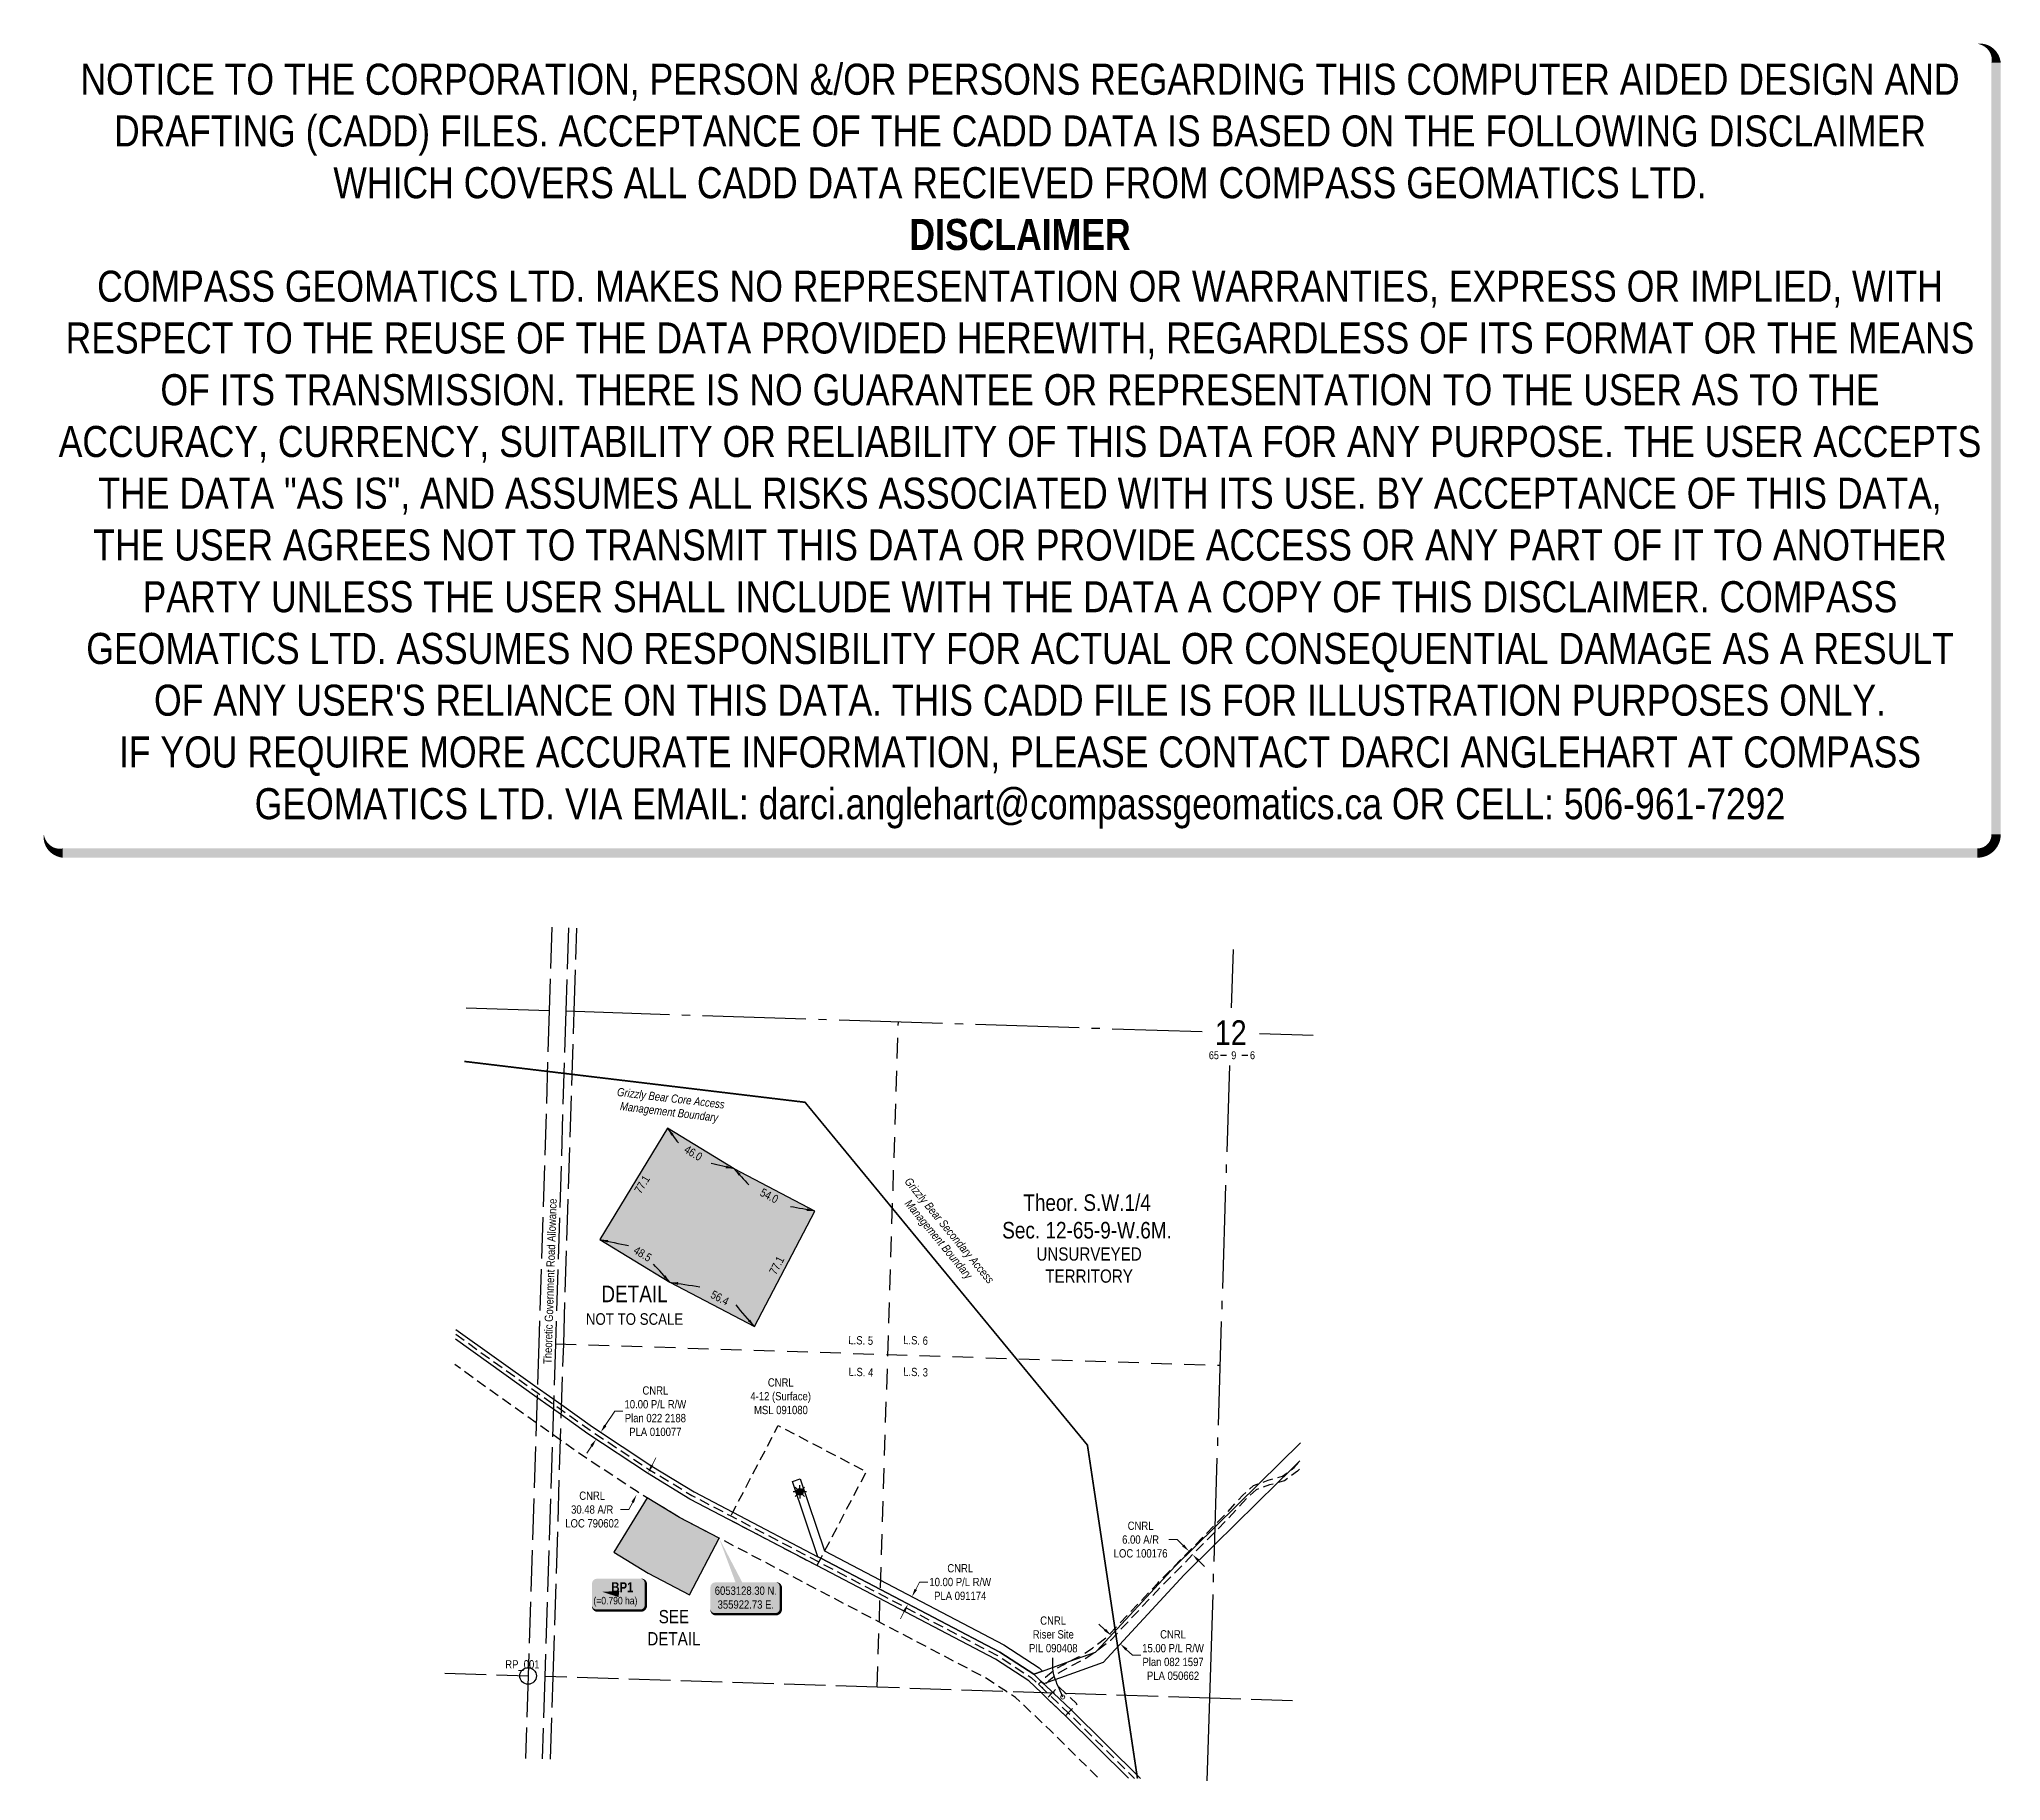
# Model space of a CAD drawing. Extents: x 355102 to 357471, y 6052835 to 6054939.
import ezdxf
from ezdxf.enums import TextEntityAlignment as Align

# ---------------------------------------------------------------- set-up
doc = ezdxf.new("R2010")
doc.units = 0
doc.header["$LTSCALE"] = 5
doc.header["$PDSIZE"] = 15
for name, pattern in [('DASHDOT2', [12.7, 6.35, -3.175, 0, -3.175]), ('foc-ACCESSROAD', [3.75, 2.5, -1.25]), ('foc-LSD', [8, 5, -3]), ('foc-QUARTERLINE', [33, 25, -3, 2, -3]), ('foc-UNSURVEYED', [12.5, 10, -2.5])]:
    doc.linetypes.add(name, pattern=pattern)
doc.layers.get('Defpoints').update_dxf_attribs({"color": 9})
for name, color, linetype in [('10', 1, 'Continuous'), ('35', 37, 'Continuous'), ('9', 3, 'Continuous'), ('AS-WILDLIFE', 131, 'DASHDOT2'), ('C-AR', 13, 'foc-ACCESSROAD'), ('C-RW', 13, 'Continuous'), ('C-SYMBOL', 7, 'Continuous'), ('C-WS', 13, 'foc-ACCESSROAD'), ('C-WS-S', 8, 'Continuous'), ('DETAIL-T', 7, 'Continuous'), ('L-ROAD-T', 7, 'Continuous'), ('L-SECLBL', 7, 'Continuous'), ('L-SECQ', 8, 'foc-QUARTERLINE'), ('L-SECTION-LSD', 7, 'foc-LSD'), ('L-UNS-T', 3, 'Continuous'), ('L-USEC', 7, 'foc-UNSURVEYED'), ('P-TEMP-BLOCKS', 250, 'Continuous'), ('P-TEMP-BLUE', 146, 'Continuous'), ('P-TEMP-BLUE-T', 146, 'Continuous')]:
    doc.layers.add(name, color=color, linetype=linetype)
for name, color, linetype, lineweight in [('C-AR-T', 13, 'Continuous', 9), ('C-RW-T', 13, 'Continuous', 9), ('C-WS-T', 13, 'Continuous', 9)]:
    doc.layers.add(name, color=color, linetype=linetype, lineweight=lineweight)
doc.layers.add('DISCLAIMER', color=7, linetype='Continuous', plot=False)
doc.layers.add('P-TEMP-BLUE-H', color=7, linetype='Continuous', true_color=0x99e6ff)
doc.styles.add('100L', font='ARIALN.TTF', dxfattribs={"height": 11})
doc.styles.add('175L', font='ARIALN.TTF', dxfattribs={"height": 20})
doc.styles.add('240', font='ARIALN.TTF', dxfattribs={"height": 30})
doc.styles.add('80', font='ARIALN.TTF', dxfattribs={"height": 10})
doc.styles.add('80CG', font='ARIALN.TTF', dxfattribs={"height": 10})
doc.styles.add('80L', font='ARIALN.TTF', dxfattribs={"height": 10})
doc.styles.add('BOLD', font='ARIALNB.TTF')
doc.styles.add('SIMPLEX', font='ARIALN.TTF')
doc.dimstyles.new('Compass 5 000', dxfattribs={"dimscale": 5, "dimtxt": 9, "dimasz": 2, "dimexe": 0.2, "dimexo": 0.0625, "dimgap": 0.5, "dimtad": 0, "dimtih": 1, "dimtoh": 1, "dimzin": 0, "dimdsep": 46, "dimtxsty": '80CG', "dimcen": 0.1, "dimse1": 1, "dimse2": 1, "dimclrd": 256, "dimclrt": 256, "dimaunit": 1, "dimadec": 4, "dimazin": 0, "dimtfac": 0.06, "dimtofl": 0, "dimtmove": 0, "dimatfit": 1, "dimfxl": 0.2, "dimtolj": 1, "dimtzin": 0, "dimlwd": -1, "dimarcsym": 0})

# ---------------------------------------------------------------- blocks, each defined once
blk = doc.blocks.new('*U446')
h = blk.add_hatch(color=254)
edge = h.paths.add_edge_path()
edge.add_line((-36.5, -20), (36.5, -20))
edge.add_arc((36.5, -14), 6, 270, 360)
edge.add_line((42.5, -14), (42.5, 12.5))
edge.add_arc((36.5, 12.5), 6, 0, 90)
edge.add_line((36.5, 18.5), (-36.5, 18.5))
edge.add_arc((-36.5, 12.5), 6, 90, 180)
edge.add_line((-42.5, 12.5), (-42.5, -14))
edge.add_arc((-36.5, -14), 6, 180, 270)
at = {"color": 1, "flags": 128}
blk.add_lwpolyline([(-32, 71.8, 0, 10, 0), (0, 0, 5, 5, 0)], format="xyseb", dxfattribs=at)
blk.add_lwpolyline([(-36.5, -20, 3, 3, 0), (36.5, -20, 3, 3, 0.414214), (42.5, -14, 3, 3, 0), (42.5, 12.5, 3, 0, 0.414214), (36.5, 18.5, 0, 0, 0), (-36.5, 18.5, 0, 0, 0.414214), (-42.5, 12.5, 0, 0, 0), (-42.5, -14, 0, 3, 0.414214)], format="xyseb", close=True, dxfattribs=at)
at = {"color": 1, "style": '80'}
blk.add_attdef('ENTER_TEXT_001', (-36, -5), '', height=10, dxfattribs=at)
blk = doc.blocks.new('*U419')
at = {"true_color": 0x99e6ff}
h = blk.add_hatch(color=141, dxfattribs=at)
edge = h.paths.add_edge_path()
edge.add_line((-26.5, -20), (26.5, -20))
edge.add_arc((26.5, -14), 6, 270, 360)
edge.add_line((32.5, -14), (32.5, 12.5))
edge.add_arc((26.5, 12.5), 6, 0, 90)
edge.add_line((26.5, 18.5), (-26.5, 18.5))
edge.add_arc((-26.5, 12.5), 6, 90, 180)
edge.add_line((-32.5, 12.5), (-32.5, -14))
edge.add_arc((-26.5, -14), 6, 180, 270)
at = {"color": 250, "flags": 128}
blk.add_lwpolyline([(-26.5, -20, 3, 3, 0), (26.5, -20, 3, 3, 0.414214), (32.5, -14, 3, 3, 0), (32.5, 12.5, 3, 0, 0.414214), (26.5, 18.5, 0, 0, 0), (-26.5, 18.5, 0, 0, 0.414214), (-32.5, 12.5, 0, 0, 0), (-32.5, -14, 0, 3, 0.414214)], format="xyseb", close=True, dxfattribs=at)
at = {"flags": 128}
blk.add_lwpolyline([(-20.1, 2.6, 0, 7.5, 0), (0, 0, 0, 0, 0)], format="xyseb", dxfattribs=at)
at = {"color": 250}
for tag, p, height, style in [('TEMP_AREA_W1_001', (-9.2, 2.2), 12, 'BOLD'), ('ENTER_TEXT_001', (-30.7, -12.5), 9, '80')]:
    blk.add_attdef(tag, p, '', height=height, dxfattribs=dict(at, style=style))
blk = doc.blocks.new('*D450')
at = {"layer": 'C-AR-T', "transparency": 16777216}
for p, q in [((355841.7, 6053216.5), (355846.3, 6053225.3)), ((355813.6, 6053162.9), (355803.6, 6053162.9)), ((355818.3, 6053171.8), (355813.6, 6053162.9))]:
    blk.add_line(p, q, dxfattribs=at)
for points in [[(355840.2, 6053217.2), (355843.2, 6053215.7), (355837.1, 6053207.6)], [(355816.8, 6053172.5), (355819.7, 6053171), (355822.9, 6053180.6)]]:
    blk.add_solid(points, dxfattribs=at)
at = {"layer": 'Defpoints', "color": 0, "transparency": 16777216}
for p in [(355822.9, 6053180.6), (355900.7, 6053174.2), (355886.6, 6053147.2)]:
    blk.add_point(p, dxfattribs=at)
at = {"layer": 'C-AR-T', "transparency": 16777216, "insert": (355769.4, 6053162.9), "char_height": 10, "attachment_point": 5, "style": '80CG'}
blk.add_mtext('\\A1;CNRL\\P30.48 A/R\\PLOC 790602', dxfattribs=at)
blk = doc.blocks.new('*D454')
at = {"layer": 'C-AR-T', "transparency": 16777216}
for p, q in [((356476, 6053126.6), (356466, 6053126.6)), ((356483.1, 6053119.6), (356476, 6053126.6)), ((356501.6, 6053101.3), (356508.7, 6053094.3))]:
    blk.add_line(p, q, dxfattribs=at)
for points in [[(356484.2, 6053120.8), (356481.9, 6053118.4), (356490.2, 6053112.6)], [(356502.8, 6053102.5), (356500.4, 6053100.2), (356494.5, 6053108.4)]]:
    blk.add_solid(points, dxfattribs=at)
at = {"layer": 'Defpoints', "color": 0, "transparency": 16777216}
for p in [(356490.2, 6053112.6), (356459.4, 6053081.4), (356463.7, 6053077.1)]:
    blk.add_point(p, dxfattribs=at)
at = {"layer": 'C-AR-T', "transparency": 16777216, "insert": (356431.7, 6053126.6), "char_height": 10, "attachment_point": 5, "style": '80CG'}
blk.add_mtext('\\A1;CNRL\\P6.00 A/R\\PLOC 100176', dxfattribs=at)
blk = doc.blocks.new('*D457')
at = {"layer": 'C-RW-T', "transparency": 16777216}
for p, q in [((355785.2, 6053264.5), (355796.6, 6053281.7)), ((355796.6, 6053281.7), (355806.6, 6053281.7)), ((355768.6, 6053239.5), (355763.1, 6053231.2))]:
    blk.add_line(p, q, dxfattribs=at)
for points in [[(355783.8, 6053265.5), (355786.6, 6053263.6), (355779.7, 6053256.2)], [(355767.2, 6053240.5), (355770, 6053238.6), (355774.1, 6053247.9)]]:
    blk.add_solid(points, dxfattribs=at)
at = {"layer": 'Defpoints', "color": 0, "transparency": 16777216}
for p in [(355779.7, 6053256.2), (355784.4, 6053241.1), (355789.9, 6053249.4)]:
    blk.add_point(p, dxfattribs=at)
at = {"layer": 'C-RW-T', "transparency": 16777216, "insert": (355845.7, 6053281.7), "char_height": 10, "attachment_point": 5, "style": '80CG'}
blk.add_mtext('\\A1;CNRL\\P10.00 P/L R/W\\PPlan 022 2188\\PPLA 010077', dxfattribs=at)
blk = doc.blocks.new('*D459')
at = {"layer": 'C-RW-T', "transparency": 16777216}
for p, q in [((356388.7, 6053017.6), (356381.4, 6053024.4)), ((356414.4, 6052993.9), (356421.8, 6052987.1)), ((356421.8, 6052987.1), (356431.8, 6052987.1))]:
    blk.add_line(p, q, dxfattribs=at)
for points in [[(356389.9, 6053018.9), (356387.6, 6053016.4), (356396.1, 6053010.8)], [(356415.6, 6052995.1), (356413.3, 6052992.7), (356407.1, 6053000.7)]]:
    blk.add_solid(points, dxfattribs=at)
at = {"layer": 'Defpoints', "color": 0, "transparency": 16777216}
for p in [(356407.8, 6053023.5), (356396.1, 6053010.8), (356418.8, 6053013.4)]:
    blk.add_point(p, dxfattribs=at)
at = {"layer": 'C-RW-T', "transparency": 16777216, "insert": (356470.9, 6052987.1), "char_height": 10, "attachment_point": 5, "style": '80CG'}
blk.add_mtext('\\A1;CNRL\\P15.00 P/L R/W\\PPlan 082 1597\\PPLA 050662', dxfattribs=at)
blk = doc.blocks.new('*D460')
at = {"layer": 'C-RW-T', "transparency": 16777216}
for p, q in [((356160.2, 6053066.5), (356164.8, 6053075.3)), ((356164.8, 6053075.3), (356174.8, 6053075.3)), ((356146.2, 6053039.9), (356141.6, 6053031))]:
    blk.add_line(p, q, dxfattribs=at)
for points in [[(356158.7, 6053067.2), (356161.7, 6053065.7), (356155.5, 6053057.6)], [(356144.8, 6053040.7), (356147.7, 6053039.1), (356150.9, 6053048.7)]]:
    blk.add_solid(points, dxfattribs=at)
at = {"layer": 'Defpoints', "color": 0, "transparency": 16777216}
for p in [(356155.5, 6053057.6), (356161.6, 6053043.1), (356166.2, 6053052)]:
    blk.add_point(p, dxfattribs=at)
at = {"layer": 'C-RW-T', "transparency": 16777216, "insert": (356213.9, 6053075.3), "char_height": 10, "attachment_point": 5, "style": '80CG'}
blk.add_mtext('\\A1;CNRL\\P10.00 P/L R/W\\PPLA 091174', dxfattribs=at)
blk = doc.blocks.new('L-SECLBL')
at = {"layer": '9', "color": 7}
for p, q in [((-5.1, -27.8), (-12.3, -27.8)), ((20.7, -27.8), (13.5, -27.8))]:
    blk.add_line(p, q, dxfattribs=at)
at = {"layer": '10', "color": 2, "style": 'SIMPLEX'}
blk.add_attdef('SEC', text='', height=30, dxfattribs=at).set_placement((0, 0), align=Align.MIDDLE)
at = {"layer": '10', "color": 5, "style": '80L'}
blk.add_attdef('TWP', text='', height=9.5, dxfattribs=at).set_placement((-14.4, -27.4), align=Align.MIDDLE_RIGHT)
blk.add_attdef('RGE', text='', height=9.5, dxfattribs=at).set_placement((3.6, -27.4), align=Align.MIDDLE_CENTER)
blk.add_attdef('MER', text='', height=9.5, dxfattribs=at).set_placement((23.2, -27.4), align=Align.MIDDLE_LEFT)
blk = doc.blocks.new('GAS')
h = blk.add_hatch(color=255)
h.dxf.hatch_style = 1
edge = h.paths.add_edge_path()
edge.add_arc((0, 0), 0.9, 0, 360)
for p, q in [((-0.81, 0), (-1.62, 0)), ((-0.57, 0.57), (-1.14, 1.14)), ((0, 0.81), (0, 1.62)), ((0.57, 0.57), (1.14, 1.14)), ((1.62, 0), (0.81, 0)), ((-0.57, -0.57), (-1.14, -1.14)), ((0, -0.81), (0, -1.62)), ((1.14, -1.14), (0.57, -0.57))]:
    blk.add_line(p, q)
blk.add_circle((0, 0), 0.8)
blk = doc.blocks.new('Disclaimer_Legal')
at = {"layer": 'DISCLAIMER', "color": 254, "flags": 128}
blk.add_lwpolyline([(-3612.9, -1104.6, 37.5, 37.5, 0), (4096.1, -1104.6, 37.5, 37.5, 0.414214), (4171.1, -1029.6, 37.5, 37.5, 0), (4171.1, 2078.7, 37.5, 0, 0.414214), (4096.1, 2153.7, 0, 0, 0), (-3612.9, 2153.7, 0, 0, 0.414214), (-3687.9, 2078.7, 0, 0, 0), (-3687.9, -1029.6, 0, 37.5, 0.414214)], format="xyseb", close=True, dxfattribs=at)
at = {"layer": 'DISCLAIMER', "color": 254, "insert": (241.6, 533.9), "char_height": 125, "width": 7717.568, "attachment_point": 5, "style": '80'}
blk.add_mtext('NOTICE TO THE CORPORATION, PERSON &/OR PERSONS REGARDING THIS COMPUTER AIDED DESIGN AND DRAFTING (CADD) FILES. ACCEPTANCE OF THE CADD DATA IS BASED ON THE FOLLOWING DISCLAIMER WHICH COVERS ALL CADD DATA RECIEVED FROM COMPASS GEOMATICS LTD.\\P{\\fArial Narrow|b1|i0|c0|p34;DISCLAIMER}\\PCOMPASS GEOMATICS LTD. MAKES NO REPRESENTATION OR WARRANTIES, EXPRESS OR IMPLIED, WITH RESPECT TO THE REUSE OF THE DATA PROVIDED HEREWITH, REGARDLESS OF ITS FORMAT OR THE MEANS OF ITS TRANSMISSION. THERE IS NO GUARANTEE OR REPRESENTATION TO THE USER AS TO THE ACCURACY, CURRENCY, SUITABILITY OR RELIABILITY OF THIS DATA FOR ANY PURPOSE. THE USER ACCEPTS THE DATA "AS IS", AND ASSUMES ALL RISKS ASSOCIATED WITH ITS USE. BY ACCEPTANCE OF THIS DATA, THE USER AGREES NOT TO TRANSMIT THIS DATA OR PROVIDE ACCESS OR ANY PART OF IT TO ANOTHER PARTY UNLESS THE USER SHALL INCLUDE WITH THE DATA A COPY OF THIS DISCLAIMER. COMPASS GEOMATICS LTD. ASSUMES NO RESPONSIBILITY FOR ACTUAL OR CONSEQUENTIAL DAMAGE AS A RESULT OF ANY USER\'S RELIANCE ON THIS DATA. THIS CADD FILE IS FOR ILLUSTRATION PURPOSES ONLY.\\PIF YOU REQUIRE MORE ACCURATE INFORMATION, PLEASE CONTACT DARCI ANGLEHART AT COMPASS GEOMATICS LTD. VIA EMAIL: darci.anglehart@compassgeomatics.ca OR CELL: 506-961-7292', dxfattribs=at)

msp = doc.modelspace()

# ---------------------------------------------------------------- hatches: boundary and pattern name
at = {"layer": 'P-TEMP-BLUE-H'}
h = msp.add_hatch(color=256, dxfattribs=at)
h.dxf.hatch_style = 1
h.paths.add_polyline_path([(356038.46, 6053523.465), (355940.791, 6053574.666), (355860.475, 6053623.52), (355778.616, 6053488.943), (355863.215, 6053437.484), (355965.325, 6053383.955)])
h = msp.add_hatch(color=256, dxfattribs=at)
h.dxf.hatch_style = 1
h.paths.add_polyline_path([(355922.729, 6053128.3), (355874.935, 6053153.355), (355835.632, 6053177.262), (355795.574, 6053111.407), (355836.973, 6053086.225), (355886.941, 6053060.031)])

# ---------------------------------------------------------------- linework, layer by layer
at = {"layer": '35', "color": 3}
msp.add_circle((355692.015, 6052961.898), 10, dxfattribs=at)
at = {"layer": 'AS-WILDLIFE', "const_width": 2, "flags": 128}
msp.add_lwpolyline([(356427.934, 6052837.997), (356367.519, 6053240.761), (356026.47, 6053654.893), (355615.082, 6053704.26)], dxfattribs=at)
at = {"layer": 'C-AR', "flags": 128}
for points in [[(355604.587, 6053374.605), (355702.917, 6053304.371), (355732.427, 6053283.293), (355766.939, 6053258.643), (355838.69, 6053211.069), (355889.942, 6053179.894), (355936.881, 6053155.286), (356043.128, 6053099.586), (356259.001, 6052986.423), (356299.698, 6052959.936), (356308.268, 6052951.785), (356312.652, 6052947.615), (356319.036, 6052941.538), (356322.26, 6052938.479), (356344.37, 6052917.452), (356424.389, 6052838.112)], [(356379.645, 6052839.565), (356323.148, 6052895.581), (356280.728, 6052935.923), (356269.631, 6052943.139), (356243.581, 6052960.102), (355874.935, 6053153.355), (355822.346, 6053185.344), (355749.658, 6053233.539), (355731.262, 6053246.679), (355701.752, 6053267.757), (355603.422, 6053337.991)], [(356623.708, 6053211.828), (356621.404, 6053209.144), (356605.557, 6053197.773), (356597.19, 6053195.362), (356587.576, 6053192.593), (356571.362, 6053186.836), (356559.533, 6053176.188), (356537.178, 6053151.707), (356521.557, 6053135.854), (356456.657, 6053069.987), (356395.33, 6053004.854), (356378.721, 6052992.053), (356377.807, 6052991.236), (356377.112, 6052990.813), (356364.102, 6052982.226), (356340.972, 6052970.153), (356331.103, 6052964.528), (356320.836, 6052955.976), (356318.761, 6052953.857), (356316.123, 6052951.161), (356312.652, 6052947.615), (356308.268, 6052951.785), (356311.75, 6052955.314), (356316.741, 6052960.373), (356327.672, 6052969.478), (356338.099, 6052975.421), (356346.372, 6052979.738), (356361.056, 6052987.402), (356373.46, 6052995.57), (356391.29, 6053009.314), (356452.337, 6053074.148), (356521.837, 6053144.684), (356532.825, 6053155.836), (356555.302, 6053180.449), (356568.233, 6053192.091), (356574.838, 6053194.435), (356585.742, 6053198.306), (356602.9, 6053203.251), (356611.37, 6053209.327), (356617.323, 6053213.598), (356624.011, 6053221.391)]]:
    msp.add_lwpolyline(points, dxfattribs=at)
at = {"layer": 'C-RW'}
for points in [[(355604.778, 6053380.588), (355703.107, 6053310.342), (355732.618, 6053289.259), (355769.772, 6053262.761), (355841.37, 6053215.289), (355892.404, 6053184.247), (355939.202, 6053159.713), (356041.94, 6053105.853), (356045.45, 6053104.014), (356261.53, 6052990.741), (356302.65, 6052963.953), (356311.75, 6052955.314), (356314.793, 6052952.424), (356316.123, 6052951.161), (356325.688, 6052942.08), (356326.51, 6052941.295), (356347.784, 6052921.102), (356431.725, 6052837.874)], [(356417.049, 6052838.351), (356340.895, 6052913.858), (356318.814, 6052934.857), (356311.527, 6052941.781), (356296.586, 6052955.996), (356256.472, 6052982.106), (356040.808, 6053095.162), (355934.56, 6053150.86), (355887.481, 6053175.541), (355836.008, 6053206.85), (355764.104, 6053254.525), (355732.238, 6053277.328), (355702.727, 6053298.403), (355604.397, 6053368.625)], [(356624.024, 6053221.79), (356611.37, 6053209.327), (356597.19, 6053195.362), (356521.068, 6053120.393), (356484.261, 6053084.145), (356386.347, 6052978.264), (356334.839, 6052959.663), (356318.761, 6052953.857), (356314.793, 6052952.424), (356311.75, 6052955.314), (356302.65, 6052963.953), (356313.21, 6052967.767), (356346.372, 6052979.738), (356377.112, 6052990.813), (356377.807, 6052991.236), (356378.721, 6052992.053), (356473.394, 6053094.595), (356521.758, 6053142.195), (356574.838, 6053194.435), (356624.712, 6053243.521)]]:
    msp.add_lwpolyline(points, dxfattribs=at)
msp.add_lwpolyline([(356313.21, 6052967.767), (356302.65, 6052963.953), (356261.53, 6052990.741), (356045.45, 6053104.014), (356041.94, 6053105.853), (356011.263, 6053196.689), (356020.738, 6053199.889), (356050.12, 6053112.888), (356266.584, 6052999.385), (356309.05, 6052971.741), (356313.21, 6052967.767)], close=True, dxfattribs=at)
at = {"layer": 'C-WS', "flags": 128}
for points in [[(356043.128, 6053099.586), (356040.808, 6053095.162), (355934.56, 6053150.86), (355936.881, 6053155.286), (355939.202, 6053159.713), (355994.096, 6053264.416), (356100.342, 6053208.714), (356050.12, 6053112.888), (356045.45, 6053104.014), (356043.128, 6053099.586)], [(356344.363, 6052917.458), (356340.895, 6052913.858), (356318.814, 6052934.857), (356322.26, 6052938.479), (356324.993, 6052941.344), (356325.688, 6052942.08), (356332.596, 6052949.339), (356341.555, 6052940.807), (356354.738, 6052928.268), (356347.784, 6052921.102), (356344.363, 6052917.458)]]:
    msp.add_lwpolyline(points, close=True, dxfattribs=at)
at = {"layer": 'L-SECQ'}
for p, q in [((356541.607, 6053769.108), (356543.838, 6053839.58)), ((355617.146, 6053769.094), (355717.608, 6053765.833)), ((355737.708, 6053765.181), (356506.196, 6053740.24)), ((356575.431, 6053737.992), (356640.301, 6053735.887)), ((356515.205, 6052935.184), (356539.391, 6053699.144)), ((356512.042, 6052835.268), (356515.205, 6052935.184))]:
    msp.add_line(p, q, dxfattribs=at)
at = {"layer": 'L-SECTION-LSD'}
for p, q in [((356113.659, 6052948.215), (356139.182, 6053752.151)), ((355724.912, 6053363.227), (356527.931, 6053337.159))]:
    msp.add_line(p, q, dxfattribs=at)
at = {"layer": 'L-USEC'}
for p, q in [((355720.807, 6053866.292), (355717.608, 6053765.833)), ((355740.906, 6053865.639), (355737.708, 6053765.193)), ((355747.758, 6053764.855), (355750.957, 6053865.313)), ((355717.608, 6053765.833), (355704.812, 6053363.866)), ((355737.708, 6053765.193), (355724.912, 6053363.227)), ((355734.962, 6053362.888), (355747.758, 6053764.855)), ((355704.812, 6053363.866), (355692.015, 6052961.899)), ((355724.912, 6053363.227), (355712.115, 6052961.259)), ((355722.165, 6052960.921), (355734.962, 6053362.888)), ((355591.553, 6052965.162), (355692.015, 6052961.899)), ((355692.015, 6052961.899), (355688.844, 6052862.255)), ((355712.115, 6052961.259), (355708.943, 6052861.603)), ((356113.659, 6052948.215), (355712.115, 6052961.247)), ((355718.994, 6052861.277), (355722.165, 6052960.921)), ((356515.205, 6052935.184), (356113.659, 6052948.215)), ((356615.118, 6052931.941), (356515.205, 6052935.184))]:
    msp.add_line(p, q, dxfattribs=at)
at = {"layer": 'P-TEMP-BLUE'}
for points in [[(356038.46, 6053523.465), (355940.791, 6053574.666), (355860.475, 6053623.52), (355778.616, 6053488.943), (355863.215, 6053437.484), (355965.325, 6053383.955)], [(355922.729, 6053128.3), (355874.935, 6053153.355), (355835.632, 6053177.262), (355795.574, 6053111.407), (355836.973, 6053086.225), (355886.941, 6053060.031)]]:
    msp.add_lwpolyline(points, close=True, dxfattribs=at)

# ---------------------------------------------------------------- block references
at = {"layer": 'C-WS-S', "xscale": 4.998345000000008, "yscale": 4.998345000000008, "zscale": 4.998345000000008}
msp.add_blockref('GAS', (356020.228, 6053184.329), dxfattribs=at)
at = {"layer": 'DETAIL-T', "color": 62}
ref = msp.add_blockref('*U446', (355954.682, 6053056.5), dxfattribs=dict(at, xscale=0.9996630000000022, yscale=0.9996630000000022, zscale=0.9996630000000022))
ref.add_attrib('ENTER_TEXT_001', '6053128.30 N.', (355917.4, 6053059.917), dxfattribs={"layer": '0', "color": 1, "height": 9.99663, "style": '80'})
ref.add_attrib('ENTER_TEXT_002', '355922.73 E.', (355920.874, 6053043.215), dxfattribs={"layer": '0', "color": 1, "height": 9.99663, "style": '80'})
at = {"layer": 'DISCLAIMER', "xscale": 0.3, "yscale": 0.3, "zscale": 0.3}
msp.add_blockref('Disclaimer_Legal', (356213.582, 6054287.349), dxfattribs=at)
at = {"layer": 'L-SECLBL', "color": 6, "xscale": 0.9996630000000022, "yscale": 0.9996630000000022, "zscale": 0.9996630000000022}
msp.add_blockref('L-SECLBL', (356540.657, 6053739.121), dxfattribs=at).add_auto_attribs({'SEC': '12', 'TWP': '65', 'RGE': '9', 'MER': '6'})
at = {"layer": 'P-TEMP-BLOCKS', "xscale": 0.9996630000000022, "yscale": 0.9996630000000022, "zscale": 0.9996630000000022}
msp.add_blockref('*U419', (355801.664, 6053060.898), dxfattribs=at).add_auto_attribs({'TEMP_AREA_W1_001': 'BP1', 'ENTER_TEXT_001': '(=0.790 ha)'})

# ---------------------------------------------------------------- texts
at = {"layer": '35', "color": 3, "style": '80'}
msp.add_attdef('RP_001', (355664.43, 6052970.933), 'RP', height=10, dxfattribs=at)
at = {"layer": 'AS-WILDLIFE', "char_height": 10, "attachment_point": 5, "style": '240'}
for s, width, insert, rotation in [('{\\fArial Narrow|b0|i1|c0|p34;Grizzly Bear Core Access Management Boundary}', 130.62833, (355863.224, 6053650.138), 353.157156), ('{\\fArial Narrow|b0|i1|c0|p34;Grizzly Bear Secondary Access Management Boundary}', 160.58386, (356193.24, 6053493.799), 309.472408)]:
    msp.add_mtext_dynamic_manual_height_columns(s, width=width, gutter_width=45.015, heights=[0], dxfattribs=dict(at, insert=insert, rotation=rotation))
at = {"layer": 'C-SYMBOL', "color": 3, "insert": (356367.045, 6053543.688), "char_height": 19.99326, "width": 203.1738, "attachment_point": 2, "style": '175L'}
msp.add_mtext('Theor. S.W.1/4 \\PSec. 12-65-9-W.6M.', dxfattribs=at)
at = {"layer": 'C-WS-T', "insert": (355960.343, 6053321.493), "char_height": 9.99663, "attachment_point": 1, "style": '80L'}
msp.add_mtext_dynamic_manual_height_columns('\\pi21.20588;CNRL\\P\\pi0.11476;4-12 (Surface)\\P\\pi4.53687;MSL 091080', width=72.5994, gutter_width=49.983, heights=[0], dxfattribs=at)
at = {"layer": 'DETAIL-T', "color": 3, "attachment_point": 5, "style": '80CG'}
for s, insert, char_height, width in [('DETAIL\\P{\\H0.7x;NOT TO SCALE}', (355820.552, 6053409.618), 19.99338, 116.93618), ('SEE\\PDETAIL', (355868.075, 6053020.218), 16, 63.63613)]:
    msp.add_mtext(s, dxfattribs=dict(at, insert=insert, char_height=char_height, width=width))
at = {"layer": 'L-ROAD-T', "style": '80L'}
msp.add_text('Theoretic Government Road Allowance', height=9.99663, rotation=88.197009, dxfattribs=at).set_placement((355718.435, 6053438.631), align=Align.MIDDLE_CENTER)
at = {"layer": 'L-UNS-T', "color": 3, "insert": (356369.483, 6053458.172), "char_height": 15.99461, "attachment_point": 5, "style": '80L'}
msp.add_mtext_dynamic_manual_height_columns('UNSURVEYED TERRITORY', width=126.37115, gutter_width=47.484, heights=[0], dxfattribs=at)
at = {"layer": 'P-TEMP-BLUE-T', "char_height": 9.99663, "attachment_point": 1, "style": '80L'}
for s, insert, rotation in [('\\pi0.11476;46.0', (355884.507, 6053603.714), 328.689022), ('\\pi1.08988;77.1', (355819.024, 6053547.854), 58.689022), ('\\pi0.27842;54.0', (355975.499, 6053551.69), 332.33532), ('\\pi0.07044;48.5', (355823.387, 6053481.867), 328.689022), ('\\pi1.08988;77.1', (355982.068, 6053449.348), 62.33532), ('\\pi0.27842;56.4', (355915.817, 6053428.374), 332.33532)]:
    msp.add_mtext_dynamic_manual_height_columns(s, width=21.82525, gutter_width=49.983, heights=[0], dxfattribs=dict(at, insert=insert, rotation=rotation))

# ---------------------------------------------------------------- dimensions: what is measured, and where the dimension line sits
at = {"layer": 'C-AR-T'}
for base, p1, p2, angle, text, override, picture, middle in [((355822.906, 6053180.63), (355900.75, 6053174.228), (355886.601, 6053147.24), 242.33532, 'CNRL\\P30.48 A/R\\PLOC 790602', {"dimclrd": 256, "dimclre": 255, "dimclrt": 256}, '*D450', (355769.35, 6053162.917)), ((356490.198, 6053112.574), (356463.705, 6053077.14), (356459.433, 6053081.35), 135.423609, 'CNRL\\P6.00 A/R\\PLOC 100176', {"dimclre": 255}, '*D454', (356431.651, 6053126.611))]:
    dim = msp.add_linear_dim(base=base, p1=p1, p2=p2, angle=angle, text=text, dimstyle='Compass 5 000', override=override, dxfattribs=at)
    dim.commit()
    dim.dimension.update_dxf_attribs({"geometry": picture, "text_midpoint": middle, "dimtype": 161})
at = {"layer": 'C-RW-T'}
for base, p1, p2, angle, text, picture, middle in [((355779.651, 6053256.211), (355784.356, 6053241.097), (355789.881, 6053249.428), 56.45403, 'CNRL\\P10.00 P/L R/W\\PPlan 022 2188\\PPLA 010077', '*D457', (355845.662, 6053281.738)), ((356396.071, 6053010.845), (356418.795, 6053013.352), (356407.777, 6053023.524), 137.284908, 'CNRL\\P15.00 P/L R/W\\PPlan 082 1597\\PPLA 050662', '*D459', (356470.869, 6052987.105))]:
    dim = msp.add_linear_dim(base=base, p1=p1, p2=p2, angle=angle, text=text, dimstyle='Compass 5 000', override={"dimclre": 255}, dxfattribs=at)
    dim.commit()
    dim.dimension.update_dxf_attribs({"geometry": picture, "text_midpoint": middle, "dimtype": 161})
dim = msp.add_aligned_dim(p1=(356161.58, 6053043.137), p2=(356166.23, 6053052.006), distance=12.069, text='CNRL\\P10.00 P/L R/W\\PPLA 091174', dimstyle='Compass 5 000', override={"dimclrd": 256, "dimclre": 255, "dimclrt": 256}, dxfattribs=at)
dim.commit()
dim.dimension.update_dxf_attribs({"geometry": '*D460', "text_midpoint": (356213.915, 6053075.323)})

# ---------------------------------------------------------------- leaders
at = {"layer": 'P-TEMP-BLUE-T', "path_type": 1}
for points in [[(355860.475, 6053623.52), (355873.448, 6053605.792)], [(355940.791, 6053574.666), (355913.24, 6053580.815)], [(355940.791, 6053574.666), (355958.589, 6053555.132)], [(356038.46, 6053523.465), (356008.827, 6053528.685)], [(355778.616, 6053488.943), (355813.399, 6053481.706)], [(355863.215, 6053437.484), (355843.507, 6053459.434)], [(355863.215, 6053437.484), (355899.504, 6053432.002)], [(355965.325, 6053383.955), (355943.161, 6053410.032)]]:
    msp.add_leader(points, dimstyle='Compass 5 000', override={"dimgap": 0.5, "dimtad": 0}, dxfattribs=at)

# ---------------------------------------------------------------- next in the draw order: texts
at = {"layer": 'C-WS-T', "insert": (356296.501, 6053033.798), "char_height": 9.99663, "attachment_point": 1, "style": '80L', "bg_fill": 2}
msp.add_mtext_dynamic_manual_height_columns('\\pi13.97776;CNRL\\P\\pi4.9426;Riser Site\\P\\pi0.47617;PIL 090408', width=58.14315, gutter_width=49.983, heights=[0], dxfattribs=at)
at = {"layer": 'L-SECTION-LSD', "attachment_point": 1, "rotation": 358.140712, "style": '100L', "bg_fill": 3, "box_fill_scale": 1.5, "bg_fill_color": 256, "bg_fill_transparency": 0}
for s, width, insert, char_height in [('\\pi1.75798;L.S. 5', 30.3909, (356077.227, 6053372.859), 9.99663), ('L.S. 6', 30.47286, (356145.164, 6053372.859), 9.9966), ('\\pi1.98534;L.S. 4', 30.5296, (356077.227, 6053334.587), 9.99663), ('L.S. 3', 30.36568, (356145.164, 6053334.587), 9.9966)]:
    msp.add_mtext_dynamic_manual_height_columns(s, width=width, gutter_width=54.981, heights=[0], dxfattribs=dict(at, insert=insert, char_height=char_height))

# ---------------------------------------------------------------- next in the draw order: leaders
at = {"layer": 'C-WS-T', "color": 255, "path_type": 1}
msp.add_leader([(356337.701, 6052936.391), (356326.251, 6052967.295), (356325.634, 6052983.83)], dimstyle='Compass 5 000', override={"dimasz": 1, "dimclrd": 256, "dimldrblk": 'DotBlank'}, dxfattribs=at)

doc.saveas('drawing.dxf')
